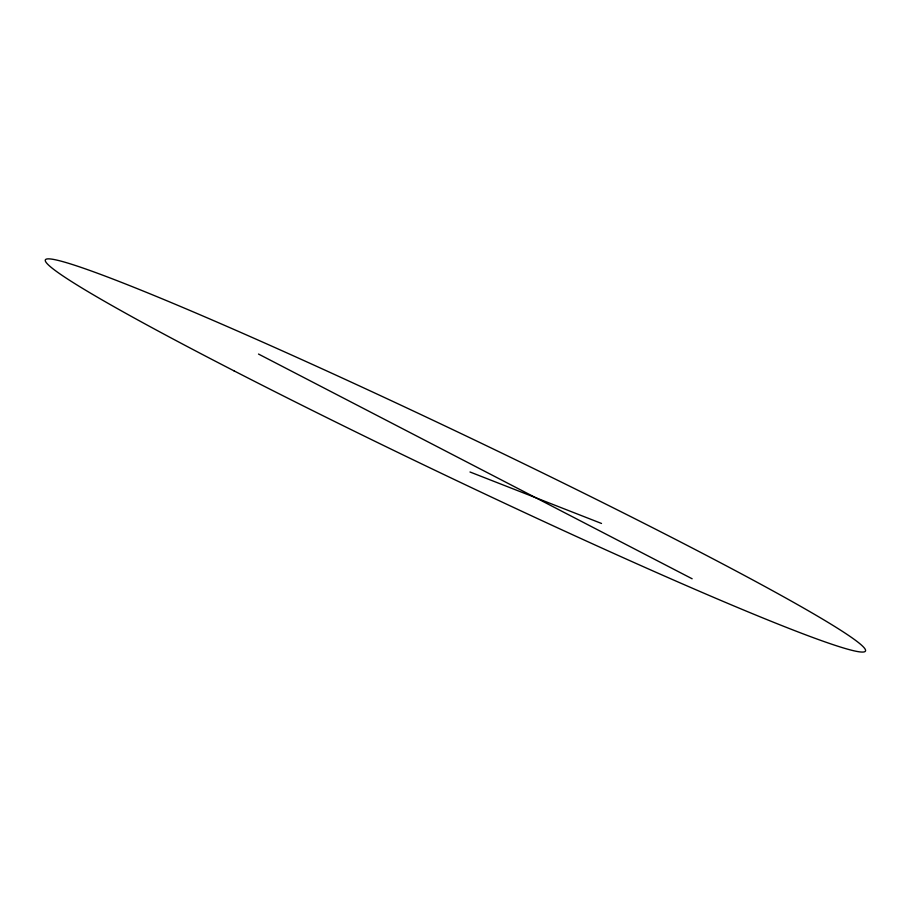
<?xml version="1.0" encoding="UTF-8"?>
<svg xmlns="http://www.w3.org/2000/svg" width="911" height="911" viewBox="0 0 911 911"><rect width="100%" height="100%" fill="white"/><g stroke="black" fill="none" stroke-linecap="round" stroke-linejoin="round"><path stroke-width="1.37" d="M469.985 471.989L601.511 523.461M258.508 354.049L692.144 578.781M233.922 370.8A454.202 22.183 25.5 0 0 865.108 651.467A454.202 22.183 25.5 0 0 267.47 344.233A454.202 22.183 25.5 0 0 233.922 370.8"/></g></svg>
